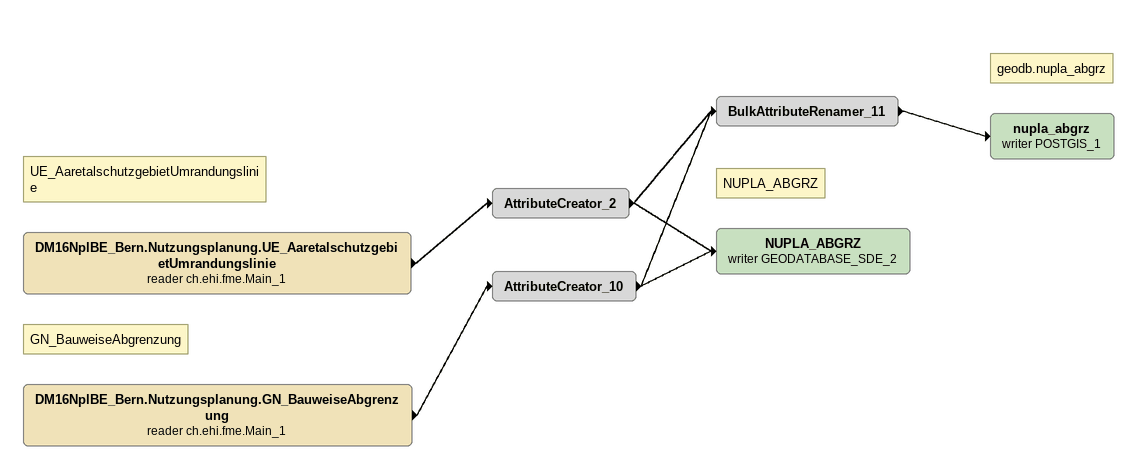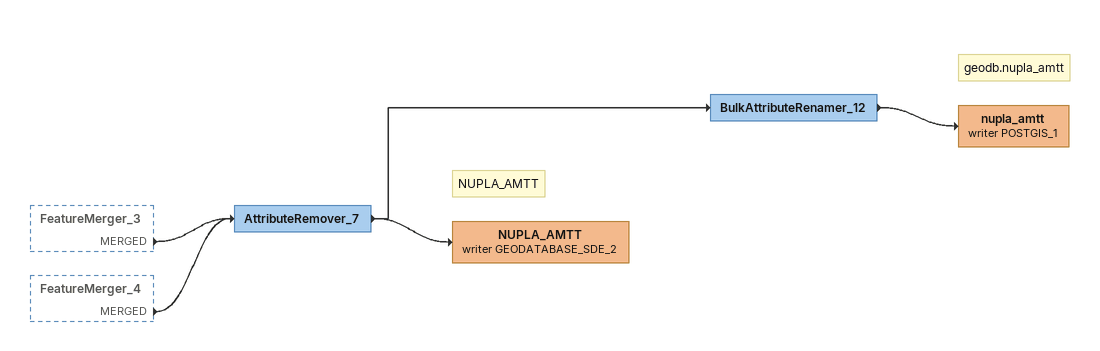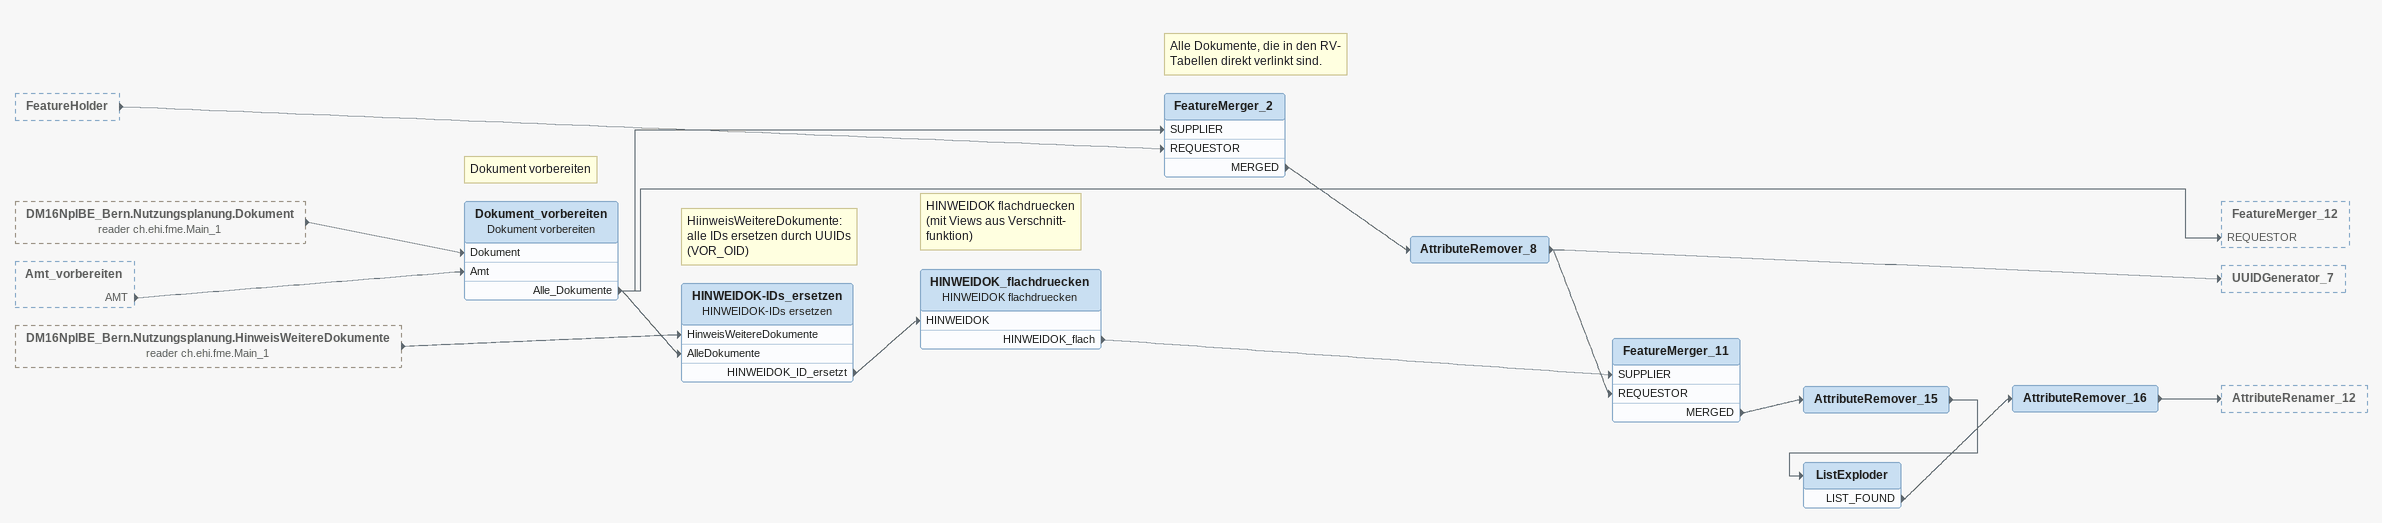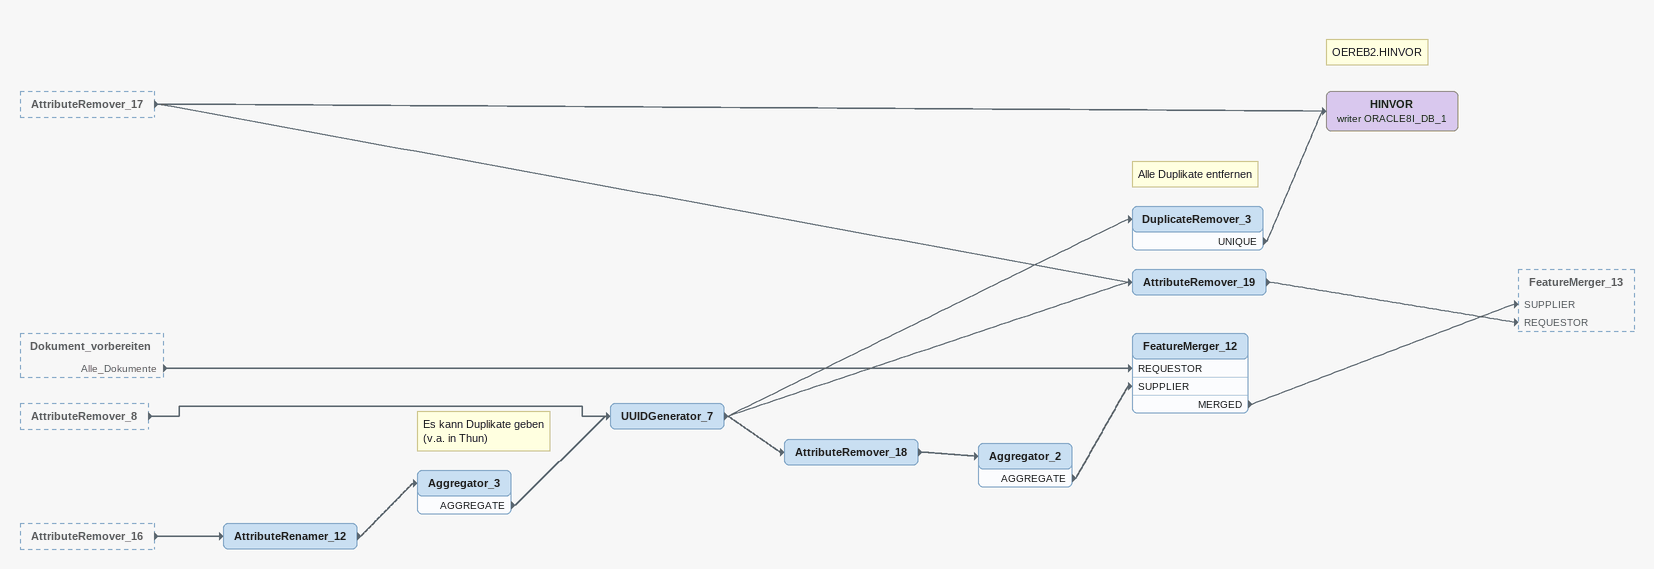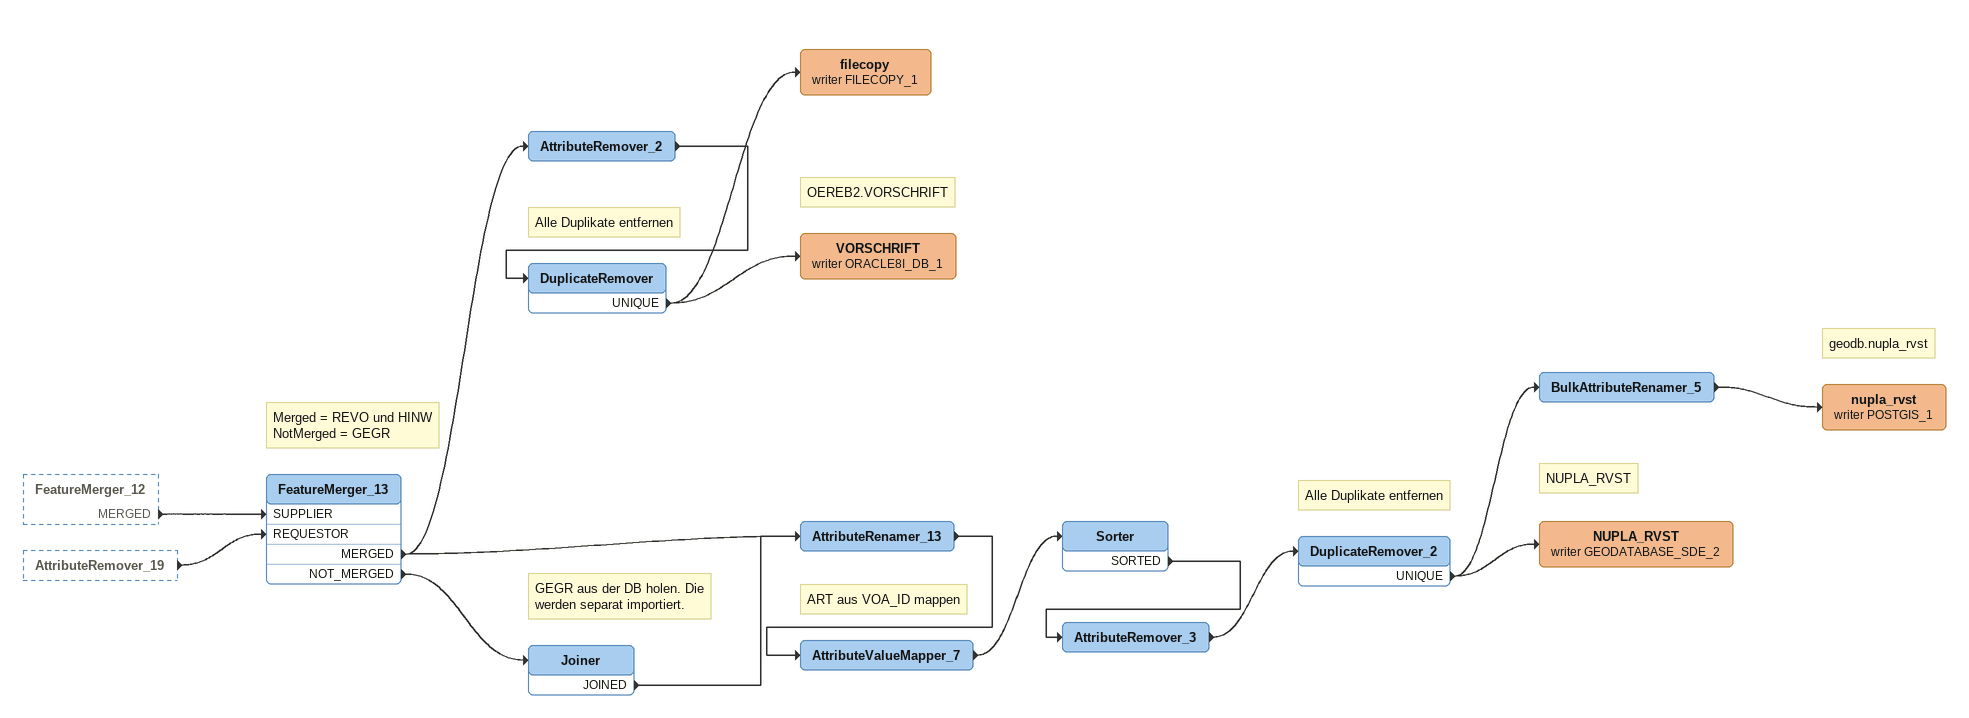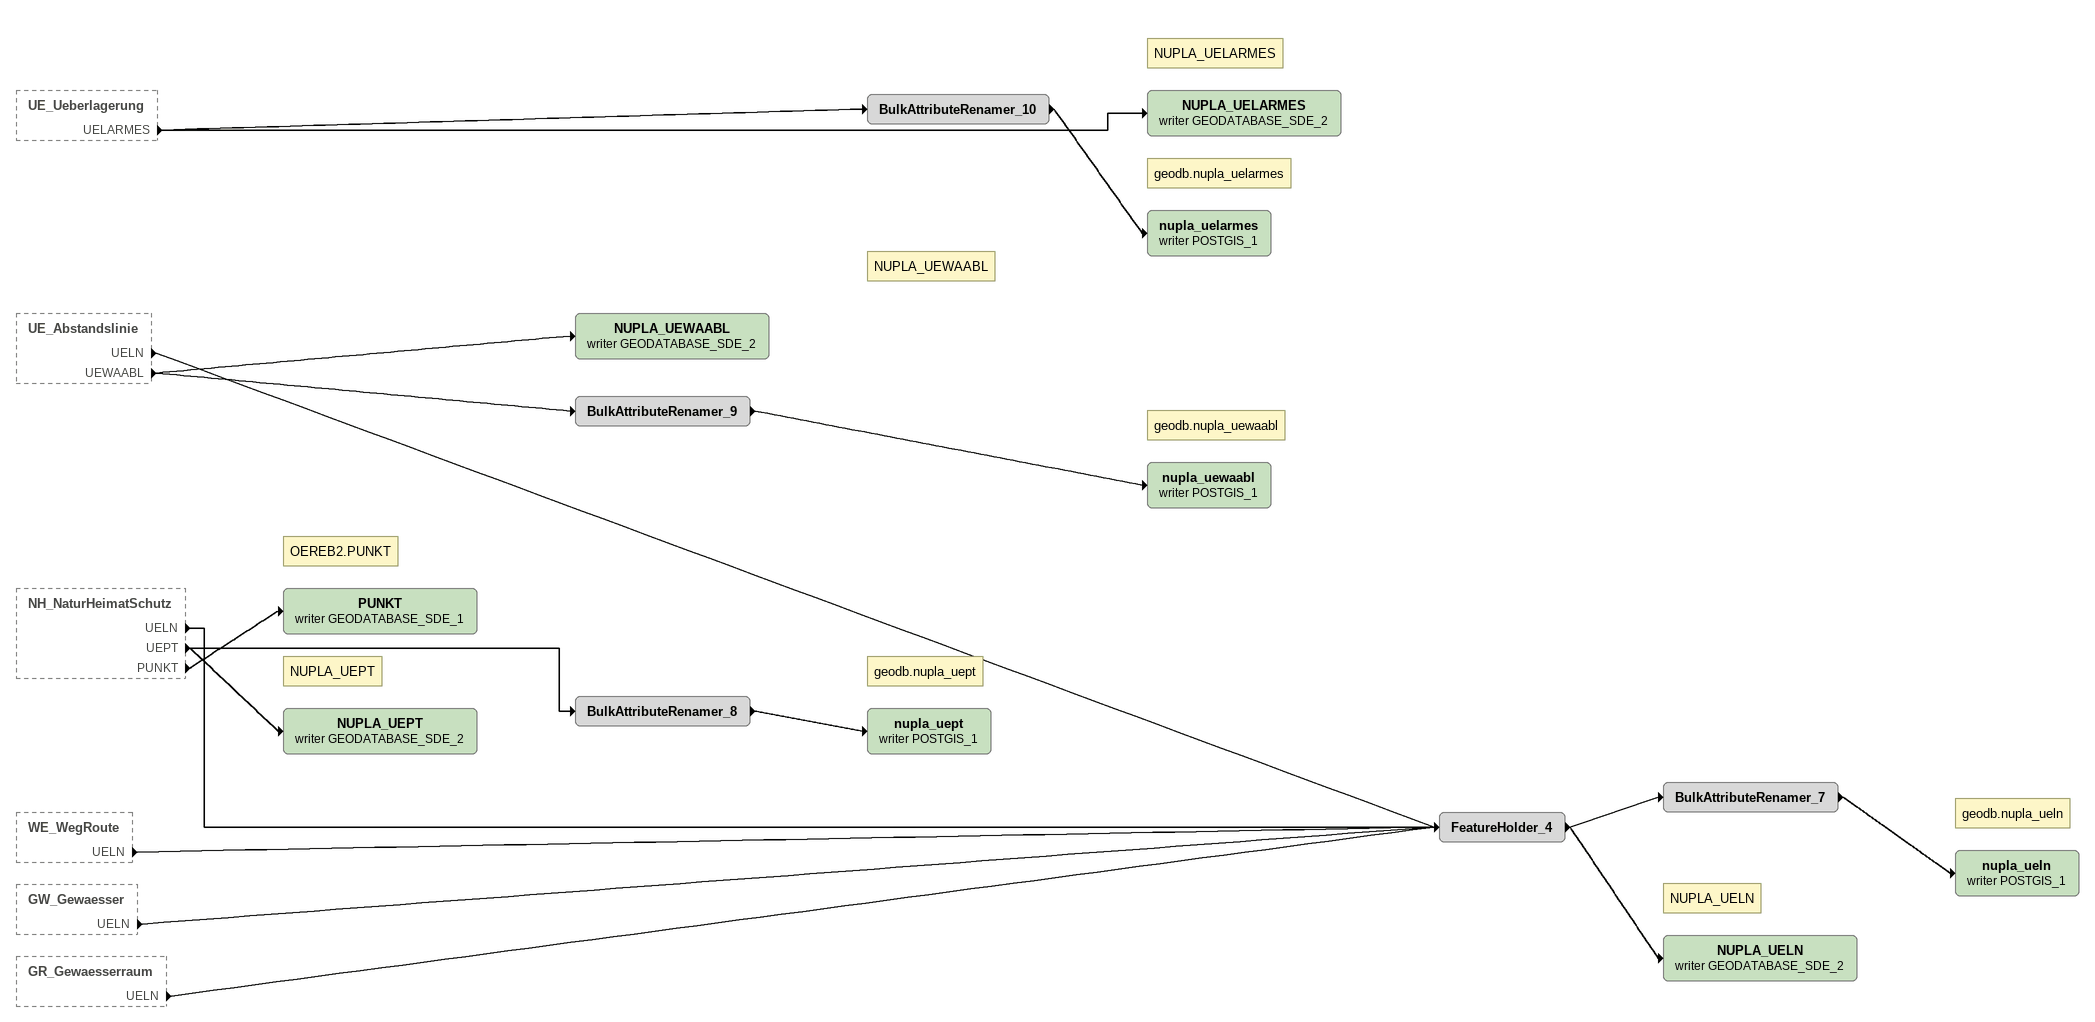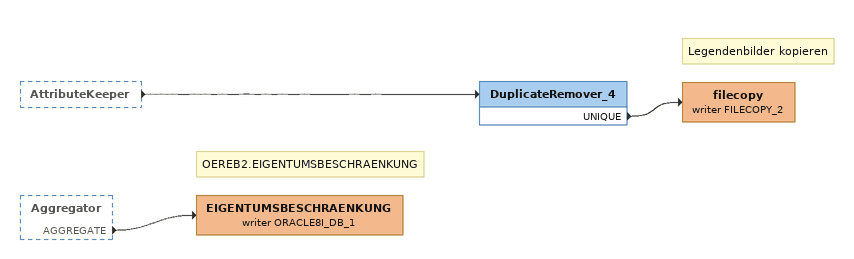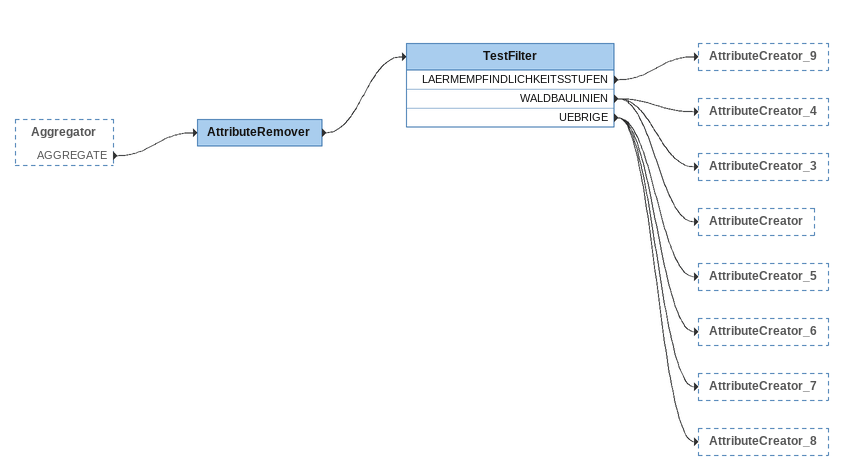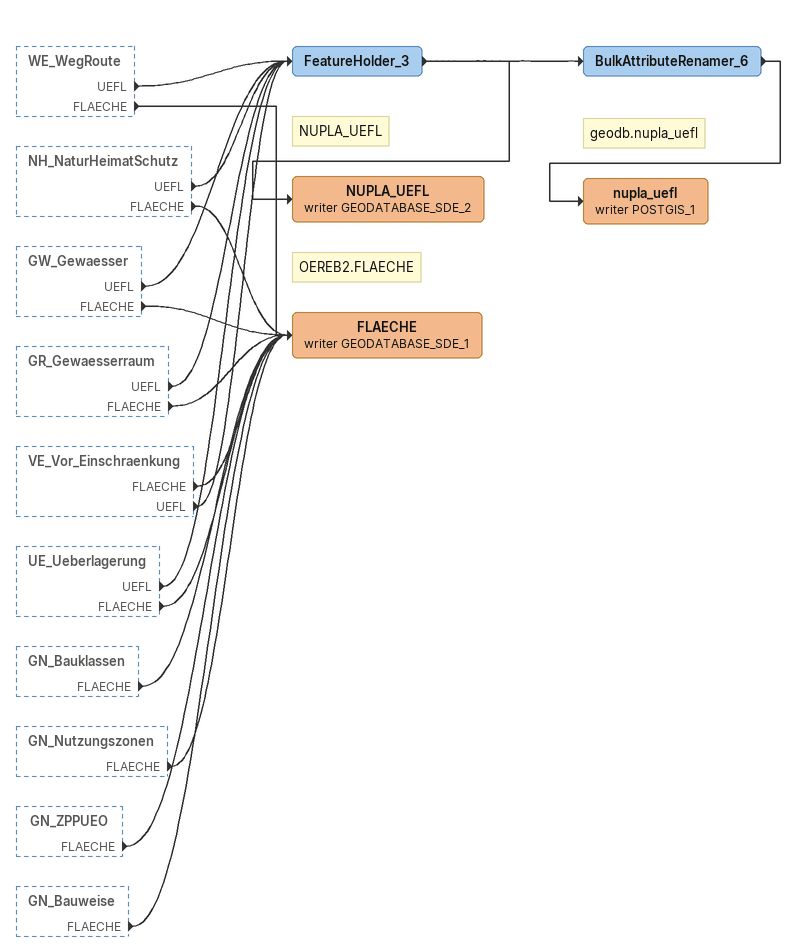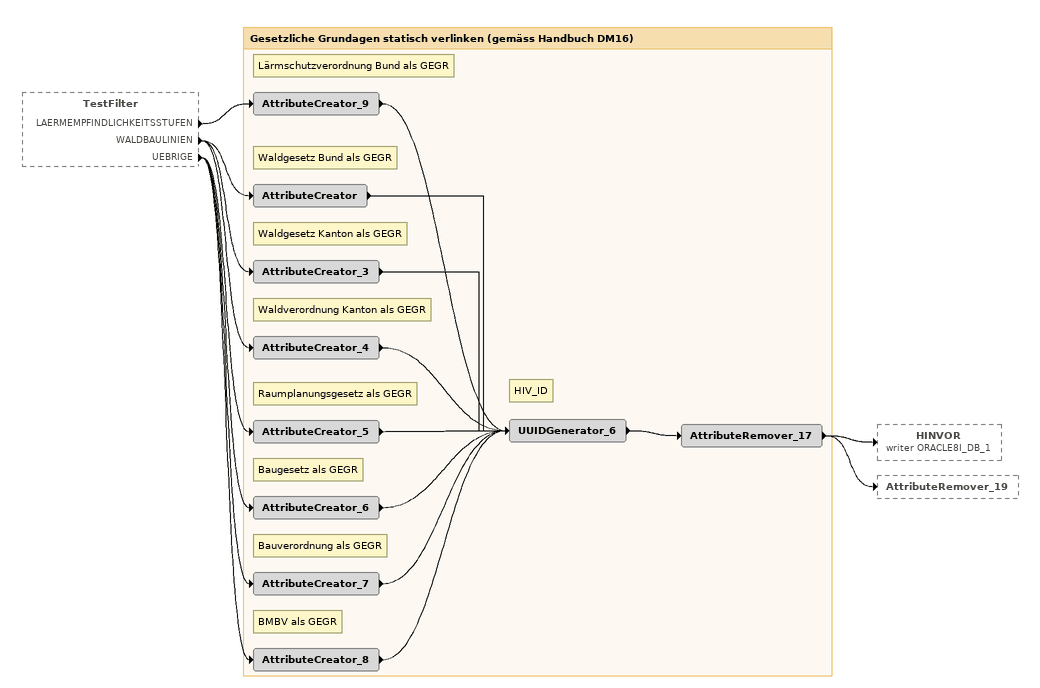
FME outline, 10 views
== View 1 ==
Note: UE_AaretalschutzgebietUmrandungslinie
DM16NplBE_Bern.Nutzungsplanung.UE_AaretalschutzgebietUmrandungslinie (reader ch.ehi.fme.Main_1)
    -> AttributeCreator_2
AttributeCreator_2
    -> NUPLA_ABGRZ (writer GEODATABASE_SDE_2)
    -> BulkAttributeRenamer_11
Note: GN_BauweiseAbgrenzung
DM16NplBE_Bern.Nutzungsplanung.GN_BauweiseAbgrenzung (reader ch.ehi.fme.Main_1)
    -> AttributeCreator_10
AttributeCreator_10
    -> NUPLA_ABGRZ (writer GEODATABASE_SDE_2)
    -> BulkAttributeRenamer_11
BulkAttributeRenamer_11
    -> nupla_abgrz (writer POSTGIS_1)
Note: geodb.nupla_abgrz
nupla_abgrz (writer POSTGIS_1)
Note: NUPLA_ABGRZ
NUPLA_ABGRZ (writer GEODATABASE_SDE_2)

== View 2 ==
FeatureMerger_3 [outside]
    MERGED -> AttributeRemover_7
FeatureMerger_4 [outside]
    MERGED -> AttributeRemover_7
AttributeRemover_7
    -> NUPLA_AMTT (writer GEODATABASE_SDE_2)
    -> BulkAttributeRenamer_12
BulkAttributeRenamer_12
    -> nupla_amtt (writer POSTGIS_1)
Note: geodb.nupla_amtt
nupla_amtt (writer POSTGIS_1)
Note: NUPLA_AMTT
NUPLA_AMTT (writer GEODATABASE_SDE_2)

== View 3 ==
FeatureHolder [outside]
    -> FeatureMerger_2 [REQUESTOR]
DM16NplBE_Bern.Nutzungsplanung.Dokument (reader ch.ehi.fme.Main_1) [outside]
    -> Dokument_vorbereiten [Dokument]
Amt_vorbereiten [outside]
    AMT -> Dokument_vorbereiten [Amt]
DM16NplBE_Bern.Nutzungsplanung.HinweisWeitereDokumente (reader ch.ehi.fme.Main_1) [outside]
    -> HINWEIDOK-IDs_ersetzen [HinweisWeitereDokumente]
Note: Dokument vorbereiten
Dokument_vorbereiten: Dokument vorbereiten
    Alle_Dokumente -> HINWEIDOK-IDs_ersetzen [AlleDokumente]
    Alle_Dokumente -> FeatureMerger_2 [SUPPLIER]
    Alle_Dokumente -> FeatureMerger_12 [REQUESTOR]
Note: Alle Dokumente, die in den RV- / Tabellen direkt verlinkt sind.
FeatureMerger_2
    MERGED -> AttributeRemover_8
AttributeRemover_8
    -> UUIDGenerator_7
    -> FeatureMerger_11 [REQUESTOR]
Note: HiinweisWeitereDokumente: / alle IDs ersetzen durch UUIDs / (VOR_OID)
HINWEIDOK-IDs_ersetzen: HINWEIDOK-IDs ersetzen
    HINWEIDOK_ID_ersetzt -> HINWEIDOK_flachdruecken [HINWEIDOK]
Note: HINWEIDOK flachdruecken / (mit Views aus Verschnitt- / funktion)
HINWEIDOK_flachdruecken: HINWEIDOK flachdruecken
    HINWEIDOK_flach -> FeatureMerger_11 [SUPPLIER]
FeatureMerger_11
    MERGED -> AttributeRemover_15
AttributeRemover_15
    -> ListExploder
ListExploder
    LIST_FOUND -> AttributeRemover_16
AttributeRemover_16
    -> AttributeRenamer_12

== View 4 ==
AttributeRemover_17 [outside]
    -> HINVOR (writer ORACLE8I_DB_1)
    -> AttributeRemover_19
Dokument_vorbereiten [outside]
    Alle_Dokumente -> FeatureMerger_12 [REQUESTOR]
AttributeRemover_8 [outside]
    -> UUIDGenerator_7
AttributeRemover_16 [outside]
    -> AttributeRenamer_12
AttributeRenamer_12
    -> Aggregator_3
Note: Es kann Duplikate geben / (v.a. in Thun)
Aggregator_3
    AGGREGATE -> UUIDGenerator_7
UUIDGenerator_7
    -> AttributeRemover_18
    -> AttributeRemover_19
    -> DuplicateRemover_3
Note: Alle Duplikate entfernen
DuplicateRemover_3
    UNIQUE -> HINVOR (writer ORACLE8I_DB_1)
Note: OEREB2.HINVOR
HINVOR (writer ORACLE8I_DB_1)
AttributeRemover_19
    -> FeatureMerger_13 [REQUESTOR]
AttributeRemover_18
    -> Aggregator_2
Aggregator_2
    AGGREGATE -> FeatureMerger_12 [SUPPLIER]
FeatureMerger_12
    MERGED -> FeatureMerger_13 [SUPPLIER]

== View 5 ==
FeatureMerger_12 [outside]
    MERGED -> FeatureMerger_13 [SUPPLIER]
AttributeRemover_19 [outside]
    -> FeatureMerger_13 [REQUESTOR]
Note: Merged = REVO und HINW / NotMerged = GEGR
FeatureMerger_13
    MERGED -> AttributeRenamer_13
    MERGED -> AttributeRemover_2
    NOT_MERGED -> Joiner
AttributeRemover_2
    -> DuplicateRemover
Note: Alle Duplikate entfernen
DuplicateRemover
    UNIQUE -> VORSCHRIFT (writer ORACLE8I_DB_1)
    UNIQUE -> filecopy (writer FILECOPY_1)
filecopy (writer FILECOPY_1)
Note: OEREB2.VORSCHRIFT
VORSCHRIFT (writer ORACLE8I_DB_1)
Note: GEGR aus der DB holen. Die / werden separat importiert.
Joiner
    JOINED -> AttributeRenamer_13
AttributeRenamer_13
    -> AttributeValueMapper_7
Note: ART aus VOA_ID mappen
AttributeValueMapper_7
    -> Sorter
Sorter
    SORTED -> AttributeRemover_3
AttributeRemover_3
    -> DuplicateRemover_2
Note: Alle Duplikate entfernen
DuplicateRemover_2
    UNIQUE -> NUPLA_RVST (writer GEODATABASE_SDE_2)
    UNIQUE -> BulkAttributeRenamer_5
BulkAttributeRenamer_5
    -> nupla_rvst (writer POSTGIS_1)
Note: geodb.nupla_rvst
nupla_rvst (writer POSTGIS_1)
Note: NUPLA_RVST
NUPLA_RVST (writer GEODATABASE_SDE_2)

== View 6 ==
UE_Ueberlagerung [outside]
    UELARMES -> NUPLA_UELARMES (writer GEODATABASE_SDE_2)
    UELARMES -> BulkAttributeRenamer_10
UE_Abstandslinie [outside]
    UELN -> FeatureHolder_4
    UEWAABL -> NUPLA_UEWAABL (writer GEODATABASE_SDE_2)
    UEWAABL -> BulkAttributeRenamer_9
NH_NaturHeimatSchutz [outside]
    UELN -> FeatureHolder_4
    UEPT -> NUPLA_UEPT (writer GEODATABASE_SDE_2)
    UEPT -> BulkAttributeRenamer_8
    PUNKT -> PUNKT (writer GEODATABASE_SDE_1)
WE_WegRoute [outside]
    UELN -> FeatureHolder_4
GW_Gewaesser [outside]
    UELN -> FeatureHolder_4
GR_Gewaesserraum [outside]
    UELN -> FeatureHolder_4
Note: NUPLA_UELARMES
NUPLA_UELARMES (writer GEODATABASE_SDE_2)
BulkAttributeRenamer_10
    -> nupla_uelarmes (writer POSTGIS_1)
Note: geodb.nupla_uelarmes
nupla_uelarmes (writer POSTGIS_1)
Note: NUPLA_UEWAABL
NUPLA_UEWAABL (writer GEODATABASE_SDE_2)
BulkAttributeRenamer_9
    -> nupla_uewaabl (writer POSTGIS_1)
Note: geodb.nupla_uewaabl
nupla_uewaabl (writer POSTGIS_1)
Note: OEREB2.PUNKT
PUNKT (writer GEODATABASE_SDE_1)
Note: NUPLA_UEPT
NUPLA_UEPT (writer GEODATABASE_SDE_2)
BulkAttributeRenamer_8
    -> nupla_uept (writer POSTGIS_1)
Note: geodb.nupla_uept
nupla_uept (writer POSTGIS_1)
FeatureHolder_4
    -> NUPLA_UELN (writer GEODATABASE_SDE_2)
    -> BulkAttributeRenamer_7
BulkAttributeRenamer_7
    -> nupla_ueln (writer POSTGIS_1)
Note: geodb.nupla_ueln
nupla_ueln (writer POSTGIS_1)
Note: NUPLA_UELN
NUPLA_UELN (writer GEODATABASE_SDE_2)

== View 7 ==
AttributeKeeper [outside]
    -> DuplicateRemover_4
Aggregator [outside]
    AGGREGATE -> EIGENTUMSBESCHRAENKUNG (writer ORACLE8I_DB_1)
DuplicateRemover_4
    UNIQUE -> filecopy (writer FILECOPY_2)
Note: Legendenbilder kopieren
filecopy (writer FILECOPY_2)
Note: OEREB2.EIGENTUMSBESCHRAENKUNG
EIGENTUMSBESCHRAENKUNG (writer ORACLE8I_DB_1)

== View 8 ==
Aggregator [outside]
    AGGREGATE -> AttributeRemover
AttributeRemover
    -> TestFilter
TestFilter
    LAERMEMPFINDLICHKEITSSTUFEN -> AttributeCreator_9
    WALDBAULINIEN -> AttributeCreator_4
    WALDBAULINIEN -> AttributeCreator_3
    WALDBAULINIEN -> AttributeCreator
    UEBRIGE -> AttributeCreator_5
    UEBRIGE -> AttributeCreator_6
    UEBRIGE -> AttributeCreator_7
    UEBRIGE -> AttributeCreator_8

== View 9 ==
WE_WegRoute [outside]
    UEFL -> FeatureHolder_3
    FLAECHE -> FLAECHE (writer GEODATABASE_SDE_1)
NH_NaturHeimatSchutz [outside]
    UEFL -> FeatureHolder_3
    FLAECHE -> FLAECHE (writer GEODATABASE_SDE_1)
GW_Gewaesser [outside]
    UEFL -> FeatureHolder_3
    FLAECHE -> FLAECHE (writer GEODATABASE_SDE_1)
GR_Gewaesserraum [outside]
    UEFL -> FeatureHolder_3
    FLAECHE -> FLAECHE (writer GEODATABASE_SDE_1)
VE_Vor_Einschraenkung [outside]
    FLAECHE -> FLAECHE (writer GEODATABASE_SDE_1)
    UEFL -> FeatureHolder_3
UE_Ueberlagerung [outside]
    UEFL -> FeatureHolder_3
    FLAECHE -> FLAECHE (writer GEODATABASE_SDE_1)
GN_Bauklassen [outside]
    FLAECHE -> FLAECHE (writer GEODATABASE_SDE_1)
GN_Nutzungszonen [outside]
    FLAECHE -> FLAECHE (writer GEODATABASE_SDE_1)
GN_ZPPUEO [outside]
    FLAECHE -> FLAECHE (writer GEODATABASE_SDE_1)
GN_Bauweise [outside]
    FLAECHE -> FLAECHE (writer GEODATABASE_SDE_1)
FeatureHolder_3
    -> NUPLA_UEFL (writer GEODATABASE_SDE_2)
    -> BulkAttributeRenamer_6
BulkAttributeRenamer_6
    -> nupla_uefl (writer POSTGIS_1)
Note: geodb.nupla_uefl
nupla_uefl (writer POSTGIS_1)
Note: NUPLA_UEFL
NUPLA_UEFL (writer GEODATABASE_SDE_2)
Note: OEREB2.FLAECHE
FLAECHE (writer GEODATABASE_SDE_1)

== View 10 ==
TestFilter [outside]
    LAERMEMPFINDLICHKEITSSTUFEN -> AttributeCreator_9
    WALDBAULINIEN -> AttributeCreator_4
    WALDBAULINIEN -> AttributeCreator_3
    WALDBAULINIEN -> AttributeCreator
    UEBRIGE -> AttributeCreator_5
    UEBRIGE -> AttributeCreator_6
    UEBRIGE -> AttributeCreator_7
    UEBRIGE -> AttributeCreator_8

Bookmark: Gesetzliche Grundagen statisch verlinken (gemäss Handbuch DM16)
Note: Lärmschutzverordnung Bund als GEGR
AttributeCreator_9
    -> UUIDGenerator_6
Note: Waldgesetz Bund als GEGR
AttributeCreator
    -> UUIDGenerator_6
Note: Waldgesetz Kanton als GEGR
AttributeCreator_3
    -> UUIDGenerator_6
Note: Waldverordnung Kanton als GEGR
AttributeCreator_4
    -> UUIDGenerator_6
Note: Raumplanungsgesetz als GEGR
AttributeCreator_5
    -> UUIDGenerator_6
Note: Baugesetz als GEGR
AttributeCreator_6
    -> UUIDGenerator_6
Note: Bauverordnung als GEGR
AttributeCreator_7
    -> UUIDGenerator_6
Note: BMBV als GEGR
AttributeCreator_8
    -> UUIDGenerator_6
Note: HIV_ID
UUIDGenerator_6
    -> AttributeRemover_17
AttributeRemover_17
    -> HINVOR (writer ORACLE8I_DB_1)
    -> AttributeRemover_19
